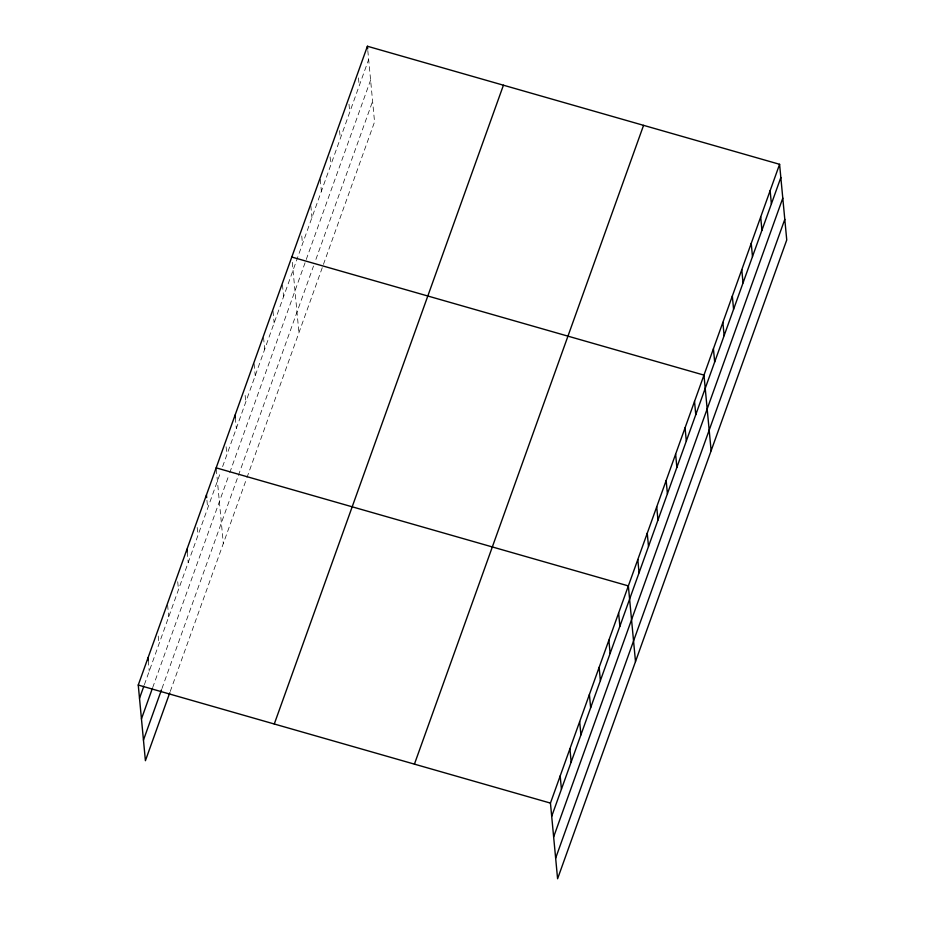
<?xml version="1.0" encoding="UTF-8"?>
<svg xmlns="http://www.w3.org/2000/svg" width="925" height="925" viewBox="0 0 925 925"><rect width="100%" height="100%" fill="white"/><g stroke="black" fill="none" stroke-linecap="round" stroke-linejoin="round"><path stroke-width="0.69" stroke-dasharray="4.62 3.47" d="M144.381 684.697L220.728 471.866M222.613 466.593L368.659 59.477M152.66 687.657L228.822 475.334M229.758 472.698L370.601 80.082M161.968 688.512L237.91 476.791M238.384 475.473L313.529 265.995M315.899 259.405L372.613 101.299M170.246 691.461L246.478 478.942M246.952 477.624L374.556 121.903L367.653 48.898M358.461 77.897L359.212 85.828M349.002 104.248L349.754 112.179M339.556 130.598L340.296 138.53M330.098 156.949L330.849 164.881M320.27 179.323L321.391 191.232M310.823 205.674L311.945 217.583M301.747 235.991L302.487 243.934M292.288 262.342L298.937 332.699M282.46 284.727L283.582 296.636M273.014 311.078L274.135 322.987M263.556 337.428L264.677 349.338M254.109 363.779L255.231 375.689M245.148 395.414L245.773 402.04M235.32 417.799L236.326 428.391M226.116 446.798L226.868 454.73M216.288 469.172L223.318 543.507M206.934 500.298L207.686 508.23M197.187 527.447L197.938 535.378M187.197 551.947L188.203 562.527M177.716 581.744L178.467 589.676M167.598 604.915L168.72 616.825M158.233 636.042L158.984 643.973M148.243 660.543L149.249 671.122"/><path stroke-width="1.39" d="M169.761 692.825L145.41 760.697L138.253 685.043L367.41 46.25L779.59 164.303L786.747 239.957L557.59 878.75L550.444 803.097L779.59 164.303M139.513 698.271L143.895 686.061M141.456 718.875L152.162 689.009M143.456 740.093L161.482 689.865M274.274 723.997L503.431 85.204M414.423 764.143L643.569 125.349M551.693 816.336L780.839 177.542M553.636 836.928L782.793 198.135M555.648 858.157L784.793 219.364M291.791 257.046L703.971 375.111L711.128 450.764M216.173 467.853L628.353 585.907L635.498 661.56M138.253 685.043L550.444 803.097M770.143 190.654L771.392 203.893M760.685 217.005L761.934 230.244M751.239 243.356L752.487 256.595M741.781 269.707L743.029 282.934M732.334 296.058L733.583 309.285M722.876 322.409L724.125 335.636M713.429 348.76L714.678 361.987M694.525 401.462L695.773 414.689M685.067 427.812L686.315 441.04M675.62 454.163L676.869 467.391M666.162 480.514L667.411 493.742M656.715 506.854L657.964 520.093M647.257 533.205L648.506 546.444M637.799 559.556L639.059 572.795M618.617 613.055L619.866 626.294M608.87 640.204L610.13 653.443M599.134 667.353L600.383 680.592M589.398 694.502L590.647 707.741M579.663 721.65L580.912 734.889M569.916 748.799L571.164 762.038M560.18 775.948L561.429 789.187M367.41 46.25L367.653 48.898M235.077 415.152L235.32 417.799M206.425 495.002L206.68 497.65M186.954 549.3L187.197 551.947M148 657.895L148.243 660.543"/></g></svg>
